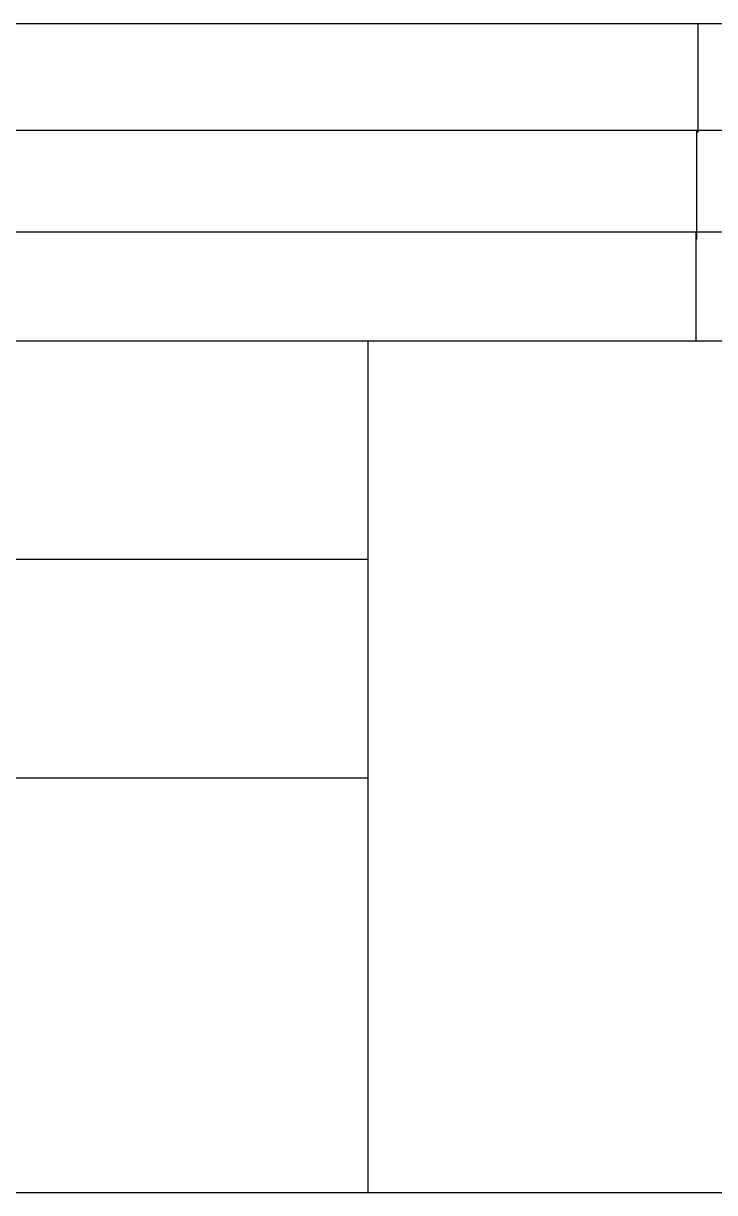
# Model space of a CAD drawing. Header units: millimetres. Extents: x 559 to 3993, y 623 to 920.
# Drawn here: x 1932.24 to 1948.03, y 644.86 to 671.6 of the extents above; entities that cross this region are included whole.
import ezdxf

# ---------------------------------------------------------------- set-up
doc = ezdxf.new("R2010")
doc.units = ezdxf.units.MM
doc.layers.add('CAJETIN', color=1, linetype='Continuous')

msp = doc.modelspace()

# ---------------------------------------------------------------- linework, layer by layer
at = {"layer": 'CAJETIN', "color": 5}
for p, q in [((1877.732, 671.602), (1967.626, 671.602)), ((1947.65, 671.602), (1947.65, 669.105)), ((1877.701, 669.16), (1967.595, 669.16)), ((1947.619, 669.16), (1947.619, 666.663)), ((1877.685, 666.838), (1967.578, 666.838)), ((1947.602, 666.838), (1947.602, 664.341))]:
    msp.add_line(p, q, dxfattribs=at)
at = {"layer": 'CAJETIN', "color": 8, "linetype": 'Continuous'}
for p, q in [((1877.685, 664.341), (1967.578, 664.341)), ((1940.111, 644.864), (1940.111, 664.341)), ((1905.152, 659.346), (1940.111, 659.346)), ((1877.685, 654.352), (1940.111, 654.352)), ((1877.685, 644.864), (1967.578, 644.864))]:
    msp.add_line(p, q, dxfattribs=at)

doc.saveas('drawing.dxf')
